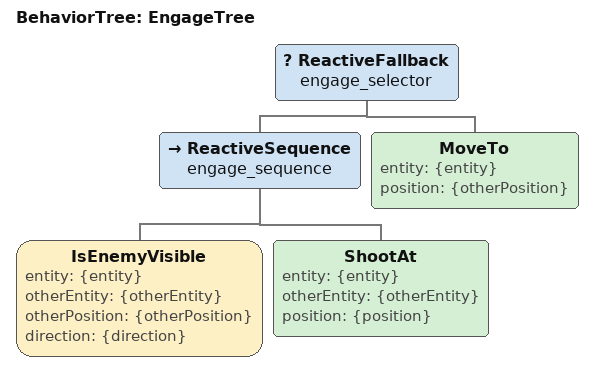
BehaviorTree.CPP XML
<root BTCPP_format="4">
  <BehaviorTree ID="EngageTree">
    <ReactiveFallback name="engage_selector">
      <ReactiveSequence name="engage_sequence">
        <IsEnemyVisible entity="{entity}" otherEntity="{otherEntity}" otherPosition="{otherPosition}" direction="{direction}" />
        <ShootAt entity="{entity}" otherEntity="{otherEntity}" position="{position}" />
      </ReactiveSequence>
      <MoveTo entity="{entity}" position="{otherPosition}" />
    </ReactiveFallback>
  </BehaviorTree>
</root>
